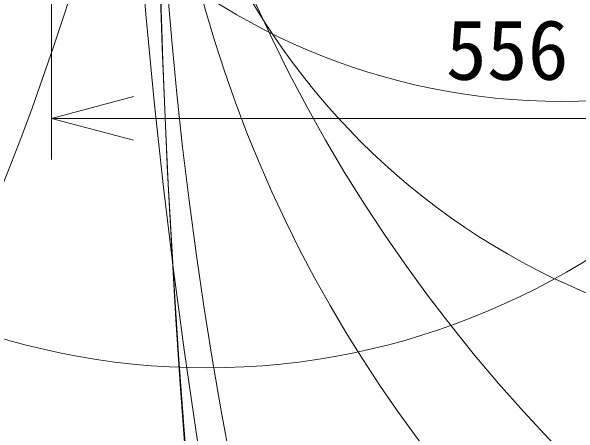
# Model space of a CAD drawing. Units: millimetres, scale not verified. Extents: x -578 to 632, y -291 to 326.
# Drawn here: x 10.54 to 27.84, y -5.45 to 7.42 of the extents above; entities that cross this region are included whole.
import ezdxf
from ezdxf.enums import TextEntityAlignment as Align

# ---------------------------------------------------------------- set-up
doc = ezdxf.new("R2010")
doc.units = ezdxf.units.MM
doc.header["$LTSCALE"] = 0.125
for name, color, linetype, lineweight in [('0-0_0', 7, 'Continuous', 20), ('0-5_SUNPO', 7, 'Continuous', 20), ('0-6_GAIKEI', 1, 'Continuous', 18)]:
    doc.layers.add(name, color=color, linetype=linetype, lineweight=lineweight)
doc.styles.add('ＭＳ ゴシック', font='')
doc.styles.get('ＭＳ ゴシック').set_extended_font_data('MS Gothic')

# ---------------------------------------------------------------- blocks, each defined once
blk = doc.blocks.new('_Open30')
at = {"layer": '0-0_0'}
blk.add_line((0, 0), (-1, 0), dxfattribs=at)
blk.add_lwpolyline([(-1, 0.26795), (0, 0), (-1, -0.26795)], dxfattribs=at)
blk = doc.blocks.new('D3')
at = {"layer": '0-5_SUNPO'}
for p, q in [((76.2685, 323.581), (76.2685, 316.406)), ((101.5685, 317.656), (78.7685, 317.656))]:
    blk.add_line(p, q, dxfattribs=at)
at = {"layer": '0-5_SUNPO', "xscale": 2.5, "yscale": 2.5, "rotation": 180}
blk.add_blockref('_Open30', (76.2685, 317.656), dxfattribs=at)
at = {"layer": '0-5_SUNPO', "style": 'ＭＳ ゴシック'}
blk.add_text('556', height=1.833, dxfattribs=at).set_placement((88.2935, 318.281), align=Align.BOTTOM_LEFT)

msp = doc.modelspace()

# ---------------------------------------------------------------- linework, layer by layer
at = {"layer": '0-6_GAIKEI'}
for centre, radius in [((-269.8764, 17.8428), 308.4259), ((323.5204, 17.8427), 308.584), ((312.821, 17.8421), 297.8996), ((-258.8361, 17.8425), 297.4007), ((215.3962, 25.286), 201.537), ((-95.8263, 18.1263), 134.3757), ((144.1833, 18.1233), 129.2616), ((-64.7268, 32.2587), 80.8031), ((61.2297, 27.0849), 47.3848), ((55.1241, 18.4592), 40.1869), ((0.0757, 18.4534), 38.4881), ((-4.1041, 21.4438), 19.2233), ((16.5006, 18.603), 22.0478), ((36.3242, 18.5932), 21.4016)]:
    msp.add_circle(centre, radius, dxfattribs=at)
at = {"layer": '0-6_GAIKEI', "color": 7}
for centre, radius in [((27.3302, 24.5814), 19.9032), ((17.159, -9.1556), 34.2828), ((27.3302, 4.1928), 19.9032)]:
    msp.add_circle(centre, radius, dxfattribs=at)

# ---------------------------------------------------------------- block references
at = {"layer": '0-5_SUNPO'}
msp.add_blockref('D3', (-64.5005, -313.4939), dxfattribs=at)

doc.saveas('drawing.dxf')
